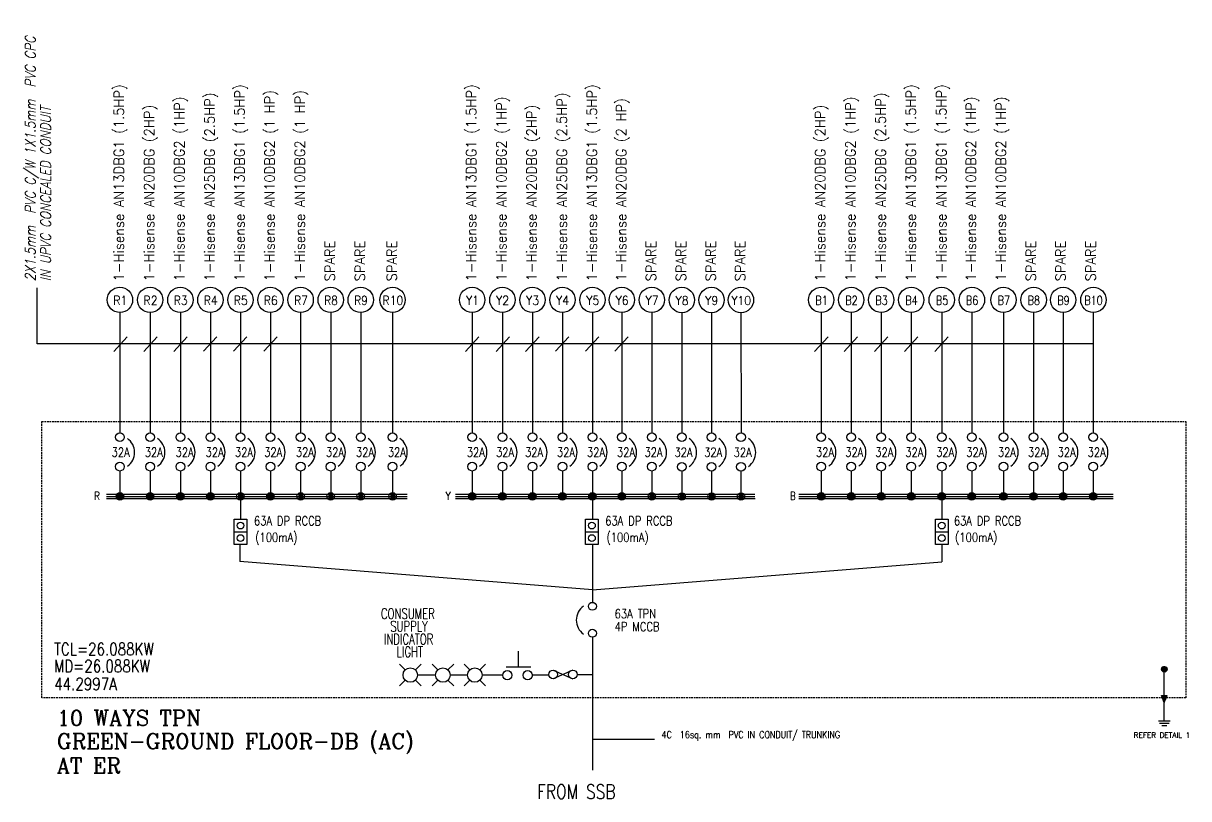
# Model space of a CAD drawing. Header units: inches. Extents: x 17074 to 430035, y 21644 to 175348.
# Drawn here: x 34765 to 86374, y 110377 to 144716 of the extents above; entities that cross this region are included whole.
import ezdxf
from ezdxf.enums import TextEntityAlignment as Align

# ---------------------------------------------------------------- set-up
doc = ezdxf.new("R2010")
doc.units = ezdxf.units.IN
doc.header["$MEASUREMENT"] = 0
doc.linetypes.add('HIDDEN', pattern=[0.375, 0.25, -0.125])
for name, color, linetype in [('$_KOD', 7, 'Continuous'), ('BANGUNAN', 4, 'Continuous'), ('LAMPU', 7, 'Continuous'), ('LYT', 7, 'Continuous')]:
    doc.layers.add(name, color=color, linetype=linetype)
doc.styles.add('ITALICC', font='ITALICC.SHX', dxfattribs={"width": 0.7})
doc.styles.add('ROMANC', font='ROMANC', dxfattribs={"width": 0.8, "height": 250})
doc.styles.add('ROMAND', font='ROMAND', dxfattribs={"width": 0.75, "height": 600})
doc.styles.add('ROMANS', font='romans.shx', dxfattribs={"width": 0.5, "height": 400})

msp = doc.modelspace()

# ---------------------------------------------------------------- linework, layer by layer
at = {"layer": '$_KOD', "color": 3, "linetype": 'Continuous'}
for p, q in [((35372, 130514, 0), (35372, 133004, 0)), ((39360, 130828, 0), (38767, 130186, 0)), ((40695, 130828, 0), (40101, 130186, 0)), ((42029, 130828, 0), (41436, 130186, 0)), ((43338, 130837, 0), (42745, 130195, 0)), ((44667, 130836, 0), (44074, 130194, 0)), ((46006, 130837, 0), (45413, 130195, 0)), ((54934, 130828, 0), (54341, 130186, 0)), ((56293, 130828, 0), (55700, 130186, 0)), ((57603, 130828, 0), (57010, 130186, 0)), ((58927, 130833, 0), (58334, 130191, 0)), ((60256, 130833, 0), (59663, 130191, 0)), ((61557, 130832, 0), (60964, 130190, 0)), ((70402, 130828, 0), (69809, 130186, 0)), ((71712, 130828, 0), (71119, 130186, 0)), ((73047, 130828, 0), (72453, 130186, 0)), ((74376, 130829, 0), (73782, 130187, 0)), ((75724, 130829, 0), (75131, 130187, 0)), ((82144, 130514, 0), (35372, 130514, 0))]:
    msp.add_line(p, q, dxfattribs=at)
at = {"color": 0}
for p, q in [((38928, 123883, 0), (38928, 123647, 0)), ((38962, 123908, 0), (38962, 123621, 0)), ((38995, 123923, 0), (38995, 123607, 0)), ((39029, 123930, 0), (39029, 123600, 0)), ((39062, 123929, 0), (39062, 123600, 0)), ((39096, 123922, 0), (39096, 123607, 0)), ((39129, 123907, 0), (39129, 123623, 0)), ((39163, 123881, 0), (39163, 123649, 0)), ((40267, 123883, 0), (40267, 123647, 0)), ((40300, 123908, 0), (40300, 123621, 0)), ((40334, 123923, 0), (40334, 123607, 0)), ((40367, 123930, 0), (40367, 123600, 0)), ((40401, 123929, 0), (40401, 123600, 0)), ((40434, 123922, 0), (40434, 123607, 0)), ((40468, 123907, 0), (40468, 123623, 0)), ((40501, 123881, 0), (40501, 123649, 0)), ((41605, 123883, 0), (41605, 123647, 0)), ((41639, 123908, 0), (41639, 123621, 0)), ((41672, 123923, 0), (41672, 123607, 0)), ((41706, 123930, 0), (41706, 123600, 0)), ((41740, 123929, 0), (41740, 123600, 0)), ((41773, 123922, 0), (41773, 123607, 0)), ((41807, 123907, 0), (41807, 123623, 0)), ((41840, 123881, 0), (41840, 123649, 0)), ((42935, 123883, 0), (42935, 123647, 0)), ((42968, 123908, 0), (42968, 123621, 0)), ((43002, 123923, 0), (43002, 123607, 0)), ((43035, 123930, 0), (43035, 123600, 0)), ((43069, 123929, 0), (43069, 123600, 0)), ((43102, 123922, 0), (43102, 123607, 0)), ((43136, 123907, 0), (43136, 123623, 0)), ((43169, 123881, 0), (43169, 123649, 0)), ((44297, 123908, 0), (44297, 123621, 0)), ((44331, 123923, 0), (44331, 123607, 0)), ((44364, 123930, 0), (44364, 123600, 0)), ((44398, 123929, 0), (44398, 123600, 0)), ((44431, 123922, 0), (44431, 123607, 0)), ((44465, 123907, 0), (44465, 123623, 0)), ((45593, 123883, 0), (45593, 123647, 0)), ((45626, 123908, 0), (45626, 123621, 0)), ((45660, 123923, 0), (45660, 123607, 0)), ((45693, 123930, 0), (45693, 123600, 0)), ((45727, 123929, 0), (45727, 123600, 0)), ((45761, 123922, 0), (45761, 123607, 0)), ((45794, 123907, 0), (45794, 123623, 0)), ((45828, 123881, 0), (45828, 123649, 0)), ((46965, 123908, 0), (46965, 123621, 0)), ((46999, 123923, 0), (46999, 123607, 0)), ((47032, 123930, 0), (47032, 123600, 0)), ((47066, 123929, 0), (47066, 123600, 0)), ((47099, 123922, 0), (47099, 123607, 0)), ((47133, 123907, 0), (47133, 123623, 0)), ((48294, 123908, 0), (48294, 123621, 0)), ((48328, 123923, 0), (48328, 123607, 0)), ((48361, 123930, 0), (48361, 123600, 0)), ((48395, 123929, 0), (48395, 123600, 0)), ((48428, 123922, 0), (48428, 123607, 0)), ((48462, 123907, 0), (48462, 123623, 0)), ((49625, 123908, 0), (49625, 123621, 0)), ((49659, 123923, 0), (49659, 123607, 0)), ((49692, 123930, 0), (49692, 123600, 0)), ((49726, 123929, 0), (49726, 123600, 0)), ((49759, 123922, 0), (49759, 123607, 0)), ((49793, 123907, 0), (49793, 123623, 0)), ((51035, 123908, 0), (51035, 123621, 0)), ((51069, 123923, 0), (51069, 123607, 0)), ((51102, 123930, 0), (51102, 123600, 0)), ((51136, 123929, 0), (51136, 123600, 0)), ((51169, 123922, 0), (51169, 123607, 0)), ((51203, 123907, 0), (51203, 123623, 0)), ((54527, 123883, 0), (54527, 123647, 0)), ((54560, 123908, 0), (54560, 123621, 0)), ((54594, 123923, 0), (54594, 123607, 0)), ((54627, 123930, 0), (54627, 123600, 0)), ((54661, 123929, 0), (54661, 123600, 0)), ((54694, 123922, 0), (54694, 123607, 0)), ((54728, 123907, 0), (54728, 123623, 0)), ((54761, 123881, 0), (54761, 123649, 0)), ((55865, 123883, 0), (55865, 123647, 0)), ((55899, 123908, 0), (55899, 123621, 0)), ((55932, 123923, 0), (55932, 123607, 0)), ((55966, 123930, 0), (55966, 123600, 0)), ((55999, 123929, 0), (55999, 123600, 0)), ((56033, 123922, 0), (56033, 123607, 0)), ((56067, 123907, 0), (56067, 123623, 0)), ((56100, 123881, 0), (56100, 123649, 0)), ((57195, 123883, 0), (57195, 123647, 0)), ((57228, 123908, 0), (57228, 123621, 0)), ((57262, 123923, 0), (57262, 123607, 0)), ((57295, 123930, 0), (57295, 123600, 0)), ((57329, 123929, 0), (57329, 123600, 0)), ((57362, 123922, 0), (57362, 123607, 0)), ((57396, 123907, 0), (57396, 123623, 0)), ((57427, 123876, 0), (57427, 123644, 0)), ((58561, 123883, 0), (58561, 123647, 0)), ((58591, 123923, 0), (58591, 123607, 0)), ((58595, 123908, 0), (58595, 123621, 0)), ((58624, 123930, 0), (58624, 123600, 0)), ((58658, 123929, 0), (58658, 123600, 0)), ((58691, 123922, 0), (58691, 123607, 0)), ((58725, 123907, 0), (58725, 123623, 0)), ((58758, 123881, 0), (58758, 123649, 0)), ((59853, 123883, 0), (59853, 123647, 0)), ((59853, 123883, 0), (59853, 123647, 0)), ((59886, 123908, 0), (59886, 123621, 0)), ((59886, 123908, 0), (59886, 123621, 0)), ((59920, 123923, 0), (59920, 123607, 0)), ((59920, 123923, 0), (59920, 123607, 0)), ((59953, 123930, 0), (59953, 123600, 0)), ((59953, 123930, 0), (59953, 123600, 0)), ((59987, 123929, 0), (59987, 123600, 0)), ((59987, 123929, 0), (59987, 123600, 0)), ((60020, 123922, 0), (60020, 123607, 0)), ((60020, 123922, 0), (60020, 123607, 0)), ((60054, 123907, 0), (60054, 123623, 0)), ((60054, 123907, 0), (60054, 123623, 0)), ((60087, 123881, 0), (60087, 123649, 0)), ((60087, 123881, 0), (60087, 123649, 0)), ((61153, 123883, 0), (61153, 123647, 0)), ((61187, 123908, 0), (61187, 123621, 0)), ((61220, 123923, 0), (61220, 123607, 0)), ((61254, 123930, 0), (61254, 123600, 0)), ((61287, 123929, 0), (61287, 123600, 0)), ((61321, 123922, 0), (61321, 123607, 0)), ((61354, 123907, 0), (61354, 123623, 0)), ((61388, 123881, 0), (61388, 123649, 0)), ((62516, 123908, 0), (62516, 123621, 0)), ((62549, 123923, 0), (62549, 123607, 0)), ((62583, 123930, 0), (62583, 123600, 0)), ((62617, 123929, 0), (62617, 123600, 0)), ((62650, 123922, 0), (62650, 123607, 0)), ((62684, 123907, 0), (62684, 123623, 0)), ((63845, 123904, 0), (63845, 123617, 0)), ((63879, 123918, 0), (63879, 123602, 0)), ((63912, 123925, 0), (63912, 123595, 0)), ((63946, 123925, 0), (63946, 123596, 0)), ((63979, 123918, 0), (63979, 123603, 0)), ((64013, 123902, 0), (64013, 123618, 0)), ((65160, 123904, 0), (65160, 123617, 0)), ((65194, 123918, 0), (65194, 123602, 0)), ((65227, 123925, 0), (65227, 123595, 0)), ((65261, 123925, 0), (65261, 123596, 0)), ((65294, 123918, 0), (65294, 123603, 0)), ((65328, 123902, 0), (65328, 123618, 0)), ((66466, 123904, 0), (66466, 123617, 0)), ((66499, 123918, 0), (66499, 123602, 0)), ((66533, 123925, 0), (66533, 123595, 0)), ((66566, 123925, 0), (66566, 123596, 0)), ((66600, 123918, 0), (66600, 123603, 0)), ((66633, 123902, 0), (66633, 123618, 0)), ((69985, 123883, 0), (69985, 123647, 0)), ((70018, 123908, 0), (70018, 123621, 0)), ((70052, 123923, 0), (70052, 123607, 0)), ((70085, 123930, 0), (70085, 123600, 0)), ((70119, 123929, 0), (70119, 123600, 0)), ((70152, 123922, 0), (70152, 123607, 0)), ((70186, 123907, 0), (70186, 123623, 0)), ((70219, 123881, 0), (70219, 123649, 0)), ((71314, 123883, 0), (71314, 123647, 0)), ((71347, 123908, 0), (71347, 123621, 0)), ((71381, 123923, 0), (71381, 123607, 0)), ((71414, 123930, 0), (71414, 123600, 0)), ((71448, 123929, 0), (71448, 123600, 0)), ((71481, 123922, 0), (71481, 123607, 0)), ((71515, 123907, 0), (71515, 123623, 0)), ((71548, 123881, 0), (71548, 123649, 0)), ((72643, 123883, 0), (72643, 123647, 0)), ((72676, 123908, 0), (72676, 123621, 0)), ((72710, 123923, 0), (72710, 123607, 0)), ((72743, 123930, 0), (72743, 123600, 0)), ((72777, 123929, 0), (72777, 123600, 0)), ((72811, 123922, 0), (72811, 123607, 0)), ((72844, 123907, 0), (72844, 123623, 0)), ((72878, 123881, 0), (72878, 123649, 0)), ((73972, 123883, 0), (73972, 123647, 0)), ((74006, 123908, 0), (74006, 123621, 0)), ((74039, 123923, 0), (74039, 123607, 0)), ((74073, 123930, 0), (74073, 123600, 0)), ((74106, 123929, 0), (74106, 123600, 0)), ((74140, 123922, 0), (74140, 123607, 0)), ((74173, 123907, 0), (74173, 123623, 0)), ((74207, 123881, 0), (74207, 123649, 0)), ((75320, 123883, 0), (75320, 123647, 0)), ((75322, 123883, 0), (75322, 123647, 0)), ((75354, 123908, 0), (75354, 123621, 0)), ((75355, 123908, 0), (75355, 123621, 0)), ((75387, 123923, 0), (75387, 123607, 0)), ((75389, 123923, 0), (75389, 123607, 0)), ((75421, 123930, 0), (75421, 123600, 0)), ((75422, 123930, 0), (75422, 123600, 0)), ((75454, 123929, 0), (75454, 123600, 0)), ((75456, 123929, 0), (75456, 123600, 0)), ((75488, 123922, 0), (75488, 123607, 0)), ((75489, 123922, 0), (75489, 123607, 0)), ((75521, 123907, 0), (75521, 123623, 0)), ((75523, 123907, 0), (75523, 123623, 0)), ((75555, 123881, 0), (75555, 123649, 0)), ((75556, 123881, 0), (75556, 123649, 0)), ((76649, 123883, 0), (76649, 123647, 0)), ((76683, 123908, 0), (76683, 123621, 0)), ((76717, 123923, 0), (76717, 123607, 0)), ((76750, 123930, 0), (76750, 123600, 0)), ((76784, 123929, 0), (76784, 123600, 0)), ((76817, 123922, 0), (76817, 123607, 0)), ((76851, 123907, 0), (76851, 123623, 0)), ((76884, 123881, 0), (76884, 123649, 0)), ((78054, 123883, 0), (78054, 123647, 0)), ((78088, 123908, 0), (78088, 123621, 0)), ((78121, 123923, 0), (78121, 123607, 0)), ((78155, 123930, 0), (78155, 123600, 0)), ((78188, 123929, 0), (78188, 123600, 0)), ((78222, 123922, 0), (78222, 123607, 0)), ((78255, 123907, 0), (78255, 123623, 0)), ((78289, 123881, 0), (78289, 123649, 0)), ((79383, 123883, 0), (79383, 123647, 0)), ((79417, 123908, 0), (79417, 123621, 0)), ((79451, 123923, 0), (79451, 123607, 0)), ((79484, 123930, 0), (79484, 123600, 0)), ((79518, 123929, 0), (79518, 123600, 0)), ((79551, 123922, 0), (79551, 123607, 0)), ((79585, 123907, 0), (79585, 123623, 0)), ((79618, 123881, 0), (79618, 123649, 0)), ((80699, 123883, 0), (80699, 123647, 0)), ((80733, 123908, 0), (80733, 123621, 0)), ((80766, 123923, 0), (80766, 123607, 0)), ((80800, 123930, 0), (80800, 123600, 0)), ((80833, 123929, 0), (80833, 123600, 0)), ((80867, 123922, 0), (80867, 123607, 0)), ((80900, 123907, 0), (80900, 123623, 0)), ((80934, 123881, 0), (80934, 123649, 0)), ((82028, 123883, 0), (82028, 123647, 0)), ((82062, 123908, 0), (82062, 123621, 0)), ((82095, 123923, 0), (82095, 123607, 0)), ((82129, 123930, 0), (82129, 123600, 0)), ((82162, 123929, 0), (82162, 123600, 0)), ((82196, 123922, 0), (82196, 123607, 0)), ((82229, 123907, 0), (82229, 123623, 0)), ((82263, 123881, 0), (82263, 123649, 0)), ((38894, 123835, 0), (38894, 123694, 0)), ((39196, 123831, 0), (39196, 123699, 0)), ((40233, 123835, 0), (40233, 123694, 0)), ((40535, 123831, 0), (40535, 123699, 0)), ((41572, 123835, 0), (41572, 123694, 0)), ((41874, 123831, 0), (41874, 123699, 0)), ((42901, 123835, 0), (42901, 123694, 0)), ((43203, 123831, 0), (43203, 123699, 0)), ((45559, 123835, 0), (45559, 123694, 0)), ((45861, 123831, 0), (45861, 123699, 0)), ((54493, 123835, 0), (54493, 123694, 0)), ((54795, 123831, 0), (54795, 123699, 0)), ((55832, 123835, 0), (55832, 123694, 0)), ((56134, 123831, 0), (56134, 123699, 0)), ((57161, 123835, 0), (57161, 123694, 0)), ((57460, 123826, 0), (57460, 123694, 0)), ((58528, 123835, 0), (58528, 123694, 0)), ((58792, 123831, 0), (58792, 123699, 0)), ((59819, 123835, 0), (59819, 123694, 0)), ((59819, 123835, 0), (59819, 123694, 0)), ((60121, 123831, 0), (60121, 123699, 0)), ((60121, 123831, 0), (60121, 123699, 0)), ((61120, 123835, 0), (61120, 123694, 0)), ((61421, 123831, 0), (61421, 123699, 0)), ((69951, 123835, 0), (69951, 123694, 0)), ((70253, 123831, 0), (70253, 123699, 0)), ((71280, 123835, 0), (71280, 123694, 0)), ((71582, 123831, 0), (71582, 123699, 0)), ((72609, 123835, 0), (72609, 123694, 0)), ((72911, 123831, 0), (72911, 123699, 0)), ((73939, 123835, 0), (73939, 123694, 0)), ((74240, 123831, 0), (74240, 123699, 0)), ((75287, 123835, 0), (75287, 123694, 0)), ((75288, 123835, 0), (75288, 123694, 0)), ((75589, 123831, 0), (75589, 123699, 0)), ((75590, 123831, 0), (75590, 123699, 0)), ((76616, 123835, 0), (76616, 123694, 0)), ((76918, 123831, 0), (76918, 123699, 0))]:
    msp.add_line(p, q, dxfattribs=at)
at = {"linetype": 'Continuous'}
for p, q in [((56696, 116189, 0), (56696, 116913, 0)), ((57240, 116199, 0), (56149, 116199, 0)), ((58041, 115852, 0), (57286, 115852, 0))]:
    msp.add_line(p, q, dxfattribs=at)
for p, q in [((51426, 116331, 0), (51677, 116079, 0)), ((52382, 116331, 0), (52131, 116079, 0)), ((52867, 116331, 0), (53119, 116079, 0)), ((53824, 116331, 0), (53572, 116079, 0)), ((54282, 116331, 0), (54534, 116079, 0)), ((55239, 116331, 0), (54987, 116079, 0)), ((51677, 115626, 0), (51426, 115375, 0)), ((52131, 115626, 0), (52382, 115375, 0)), ((53025, 115853, 0), (52225, 115853, 0)), ((53119, 115626, 0), (52867, 115375, 0)), ((53572, 115626, 0), (53824, 115375, 0)), ((54440, 115853, 0), (53666, 115853, 0)), ((54534, 115626, 0), (54282, 115375, 0)), ((54987, 115626, 0), (55239, 115375, 0)), ((55999, 115853, 0), (55081, 115853, 0)), ((59102, 116075, 0), (58232, 115689, 0)), ((58232, 116075, 0), (59102, 115689, 0)), ((59274, 115882, 0), (59969, 115882, 0))]:
    msp.add_line(p, q)
for centre, major_axis, start_param, end_param in [((51904, 115853, 0), (-321, 0), 3.142456, 9.425641), ((53346, 115853, 0), (-321, 0), 3.142456, 9.425641), ((54760, 115853, 0), (-321, 0), 3.142257450994299, 9.425442758173885), ((56203, 115844, 0), (204, 0), -0.000944, 6.282241), ((57104, 115844, 0), (204, 0), -0.000944, 6.282241), ((58232, 115882, 0), (193, 0), -0.001295, 6.28189), ((59102, 115882, 0), (193, 0), -0.002365596403363535, 6.280819710776223)]:
    msp.add_ellipse(centre, major_axis=major_axis, ratio=1, start_param=start_param, end_param=end_param)
at = {"layer": 'BANGUNAN', "color": 255, "linetype": 'Continuous'}
for p, q in [((39044, 131906, 0), (39044, 126582, 0)), ((40383, 131906, 0), (40383, 126582, 0)), ((41721, 131906, 0), (41721, 126582, 0)), ((43051, 131906, 0), (43051, 126582, 0)), ((44380, 131906, 0), (44380, 126582, 0)), ((45709, 131906, 0), (45709, 126582, 0)), ((47048, 131906, 0), (47048, 126582, 0)), ((48377, 131906, 0), (48377, 126582, 0)), ((49708, 131906, 0), (49708, 126582, 0)), ((51118, 131906, 0), (51118, 126582, 0)), ((54643, 131906, 0), (54643, 126582, 0)), ((55981, 131906, 0), (55981, 126582, 0)), ((57311, 131906, 0), (57311, 126582, 0)), ((58640, 131906, 0), (58640, 126582, 0)), ((59969, 131906, 0), (59969, 126582, 0)), ((61269, 131906, 0), (61269, 126582, 0)), ((62598, 131906, 0), (62600, 126582, 0)), ((63928, 131901, 0), (63930, 126577, 0)), ((65243, 131901, 0), (65245, 126577, 0)), ((66548, 131901, 0), (66550, 126577, 0)), ((70101, 131906, 0), (70101, 126582, 0)), ((71430, 131906, 0), (71430, 126582, 0)), ((72759, 131906, 0), (72759, 126582, 0)), ((74088, 131906, 0), (74088, 126582, 0)), ((75436, 131906, 0), (75436, 126582, 0)), ((76766, 131906, 0), (76766, 126582, 0)), ((78170, 131906, 0), (78170, 126582, 0)), ((79499, 131906, 0), (79499, 126582, 0)), ((80815, 131906, 0), (80815, 126582, 0)), ((82144, 131906, 0), (82144, 126582, 0)), ((39044, 124888, 0), (39044, 123765, 0)), ((40383, 124888, 0), (40383, 123765, 0)), ((41722, 124888, 0), (41722, 123765, 0)), ((43051, 124888, 0), (43051, 123765, 0)), ((44380, 124888, 0), (44380, 123765, 0)), ((45709, 124888, 0), (45709, 123765, 0)), ((47048, 124888, 0), (47048, 123765, 0)), ((48377, 124888, 0), (48377, 123765, 0)), ((49708, 124888, 0), (49708, 123765, 0)), ((51118, 124888, 0), (51118, 123765, 0)), ((54643, 124888, 0), (54643, 123765, 0)), ((55982, 124888, 0), (55982, 123765, 0)), ((57311, 124888, 0), (57311, 123765, 0)), ((58640, 124888, 0), (58640, 123765, 0)), ((59969, 124888, 0), (59969, 123765, 0)), ((61270, 124888, 0), (61270, 123765, 0)), ((62599, 124888, 0), (62599, 123765, 0)), ((63928, 124884, 0), (63928, 123760, 0)), ((65243, 124884, 0), (65243, 123760, 0)), ((66548, 124884, 0), (66548, 123760, 0)), ((70101, 124888, 0), (70101, 123765, 0)), ((71430, 124888, 0), (71430, 123765, 0)), ((72759, 124888, 0), (72759, 123765, 0)), ((74088, 124888, 0), (74088, 123765, 0)), ((75437, 124888, 0), (75437, 123765, 0)), ((76766, 124888, 0), (76766, 123765, 0)), ((78171, 124888, 0), (78171, 123765, 0)), ((79500, 124888, 0), (79500, 123765, 0)), ((80815, 124888, 0), (80815, 123765, 0)), ((82145, 124888, 0), (82145, 123765, 0)), ((38447, 123859, 0), (51762, 123859, 0)), ((38447, 123765, 0), (51762, 123765, 0)), ((38447, 123671, 0), (51762, 123671, 0)), ((53911, 123859, 0), (67160, 123859, 0)), ((53911, 123765, 0), (67166, 123765, 0)), ((53911, 123671, 0), (67173, 123671, 0)), ((69115, 123859, 0), (83028, 123859, 0)), ((69115, 123765, 0), (83028, 123765, 0)), ((69115, 123671, 0), (83028, 123671, 0)), ((85294, 114640, 0), (85170, 114945, 0)), ((85294, 114640, 0), (85418, 114945, 0))]:
    msp.add_line(p, q, dxfattribs=at)
at = {"layer": 'BANGUNAN', "color": 255}
for p, q in [((44379, 123765, 0), (44379, 122757, 0)), ((59969, 123765, 0), (59969, 122757, 0)), ((75438, 123765, 0), (75438, 122757, 0)), ((44100, 121631, 0), (44100, 122757, 0)), ((44100, 122757, 0), (44662, 122757, 0)), ((44662, 122757, 0), (44662, 121631, 0)), ((59663, 122757, 0), (60226, 122757, 0)), ((59663, 121631, 0), (59663, 122757, 0)), ((60226, 122757, 0), (60226, 121631, 0)), ((75155, 122757, 0), (75718, 122757, 0)), ((75155, 121631, 0), (75155, 122757, 0)), ((75718, 122757, 0), (75718, 121631, 0)), ((44100, 122194, 0), (44662, 122194, 0)), ((59663, 122194, 0), (60226, 122194, 0)), ((75155, 122194, 0), (75718, 122194, 0)), ((44662, 121631, 0), (44100, 121631, 0)), ((44350, 121631, 0), (44350, 120887, 0)), ((60226, 121631, 0), (59663, 121631, 0)), ((59969, 121631, 0), (59969, 119072, 0)), ((75718, 121631, 0), (75155, 121631, 0)), ((75444, 121622, 0), (75444, 120871, 0)), ((59969, 119625, 0), (44350, 120887, 0)), ((59969, 119625, 0), (75444, 120871, 0)), ((59969, 117526, 0), (59969, 111633, 0)), ((85171, 116104, 0), (85298, 116231, 0)), ((85172, 116124, 0), (85278, 116230, 0)), ((85173, 116087, 0), (85315, 116229, 0)), ((85177, 116072, 0), (85330, 116225, 0)), ((85178, 116148, 0), (85254, 116224, 0)), ((85182, 116059, 0), (85343, 116220, 0)), ((85188, 116046, 0), (85356, 116214, 0)), ((85195, 116035, 0), (85367, 116207, 0)), ((85204, 116025, 0), (85377, 116198, 0)), ((85213, 116016, 0), (85386, 116189, 0)), ((85223, 116007, 0), (85395, 116179, 0)), ((85235, 116000, 0), (85402, 116167, 0)), ((85247, 115994, 0), (85408, 116155, 0)), ((85261, 115989, 0), (85413, 116141, 0)), ((85277, 115986, 0), (85416, 116125, 0)), ((85294, 113827, 0), (85294, 116108, 0)), ((85294, 115985, 0), (85417, 116108, 0)), ((85314, 115986, 0), (85416, 116088, 0)), ((85340, 115994, 0), (85408, 116062, 0)), ((85170, 114945, 0), (85418, 114945, 0)), ((85174, 114935, 0), (85184, 114945, 0)), ((85180, 114922, 0), (85203, 114945, 0)), ((85185, 114908, 0), (85221, 114945, 0)), ((85191, 114895, 0), (85240, 114945, 0)), ((85196, 114882, 0), (85258, 114945, 0)), ((85201, 114869, 0), (85277, 114945, 0)), ((85207, 114856, 0), (85296, 114945, 0)), ((85212, 114842, 0), (85314, 114945, 0)), ((85217, 114829, 0), (85333, 114945, 0)), ((85223, 114816, 0), (85352, 114945, 0)), ((85228, 114803, 0), (85370, 114945, 0)), ((85234, 114789, 0), (85389, 114945, 0)), ((85239, 114776, 0), (85407, 114945, 0)), ((85244, 114763, 0), (85412, 114931, 0)), ((85250, 114750, 0), (85400, 114900, 0)), ((85255, 114736, 0), (85387, 114868, 0)), ((85260, 114723, 0), (85374, 114837, 0)), ((85266, 114710, 0), (85361, 114806, 0)), ((85271, 114697, 0), (85349, 114774, 0)), ((85277, 114684, 0), (85336, 114743, 0)), ((85282, 114670, 0), (85323, 114712, 0)), ((85287, 114657, 0), (85310, 114680, 0)), ((85293, 114644, 0), (85298, 114649, 0)), ((85031, 113827, 0), (85557, 113827, 0)), ((85084, 113722, 0), (85505, 113722, 0)), ((85189, 113617, 0), (85399, 113617, 0))]:
    msp.add_line(p, q, dxfattribs=at)
at = {"layer": 'BANGUNAN', "color": 4, "linetype": 'HIDDEN', "ltscale": 300, "elevation": 0}
msp.add_lwpolyline([(35591, 127074), (86245, 127074), (86245, 114850), (35591, 114850)], close=True, dxfattribs=at)
at = {"layer": 'BANGUNAN', "color": 255, "linetype": 'Continuous'}
for centre, radius in [((39044, 132466, 0), 561), ((40383, 132466, 0), 561), ((41721, 132466, 0), 561), ((43051, 132466, 0), 561), ((44380, 132466, 0), 561), ((45709, 132466, 0), 561), ((47048, 132466, 0), 561), ((48377, 132466, 0), 561), ((49708, 132466, 0), 561), ((51118, 132466, 0), 561), ((54643, 132466, 0), 561), ((55981, 132466, 0), 561), ((57311, 132466, 0), 561), ((58640, 132466, 0), 561), ((59969, 132466, 0), 561), ((61269, 132466, 0), 561), ((62598, 132466, 0), 561), ((63928, 132462, 0), 561), ((65243, 132462, 0), 561), ((66548, 132462, 0), 561), ((70101, 132466, 0), 561), ((71430, 132466, 0), 561), ((72759, 132466, 0), 561), ((74088, 132466, 0), 561), ((75436, 132466, 0), 561), ((76775, 132466, 0), 561), ((78170, 132466, 0), 561), ((79509, 132466, 0), 561), ((80815, 132466, 0), 561), ((82154, 132466, 0), 561), ((39044, 126388, 0), 193), ((40383, 126388, 0), 193), ((41721, 126388, 0), 193), ((43051, 126388, 0), 193), ((44380, 126388, 0), 193), ((45709, 126388, 0), 193), ((47048, 126388, 0), 193), ((48377, 126388, 0), 193), ((49708, 126388, 0), 193), ((51118, 126388, 0), 193), ((54643, 126388, 0), 193), ((55981, 126388, 0), 193), ((57311, 126388, 0), 193), ((58640, 126388, 0), 193), ((59969, 126388, 0), 193), ((61269, 126388, 0), 193), ((62598, 126388, 0), 193), ((63928, 126384, 0), 193), ((65243, 126384, 0), 193), ((66548, 126384, 0), 193), ((70101, 126388, 0), 193), ((71430, 126388, 0), 193), ((72759, 126388, 0), 193), ((74088, 126388, 0), 193), ((75436, 126388, 0), 193), ((76766, 126388, 0), 193), ((78170, 126388, 0), 193), ((79499, 126388, 0), 193), ((80815, 126388, 0), 193), ((82144, 126388, 0), 193), ((39044, 125082, 0), 193), ((40383, 125082, 0), 193), ((41722, 125082, 0), 193), ((43051, 125082, 0), 193), ((44380, 125082, 0), 193), ((45709, 125082, 0), 193), ((47048, 125082, 0), 193), ((48377, 125082, 0), 193), ((49708, 125082, 0), 193), ((51118, 125082, 0), 193), ((54643, 125082, 0), 193), ((55982, 125082, 0), 193), ((57311, 125082, 0), 193), ((58640, 125082, 0), 193), ((59969, 125082, 0), 193), ((61270, 125082, 0), 193), ((62599, 125082, 0), 193), ((63928, 125077, 0), 193), ((65243, 125077, 0), 193), ((66548, 125077, 0), 193), ((70101, 125082, 0), 193), ((71430, 125082, 0), 193), ((72759, 125082, 0), 193), ((74088, 125082, 0), 193), ((75437, 125082, 0), 193), ((76766, 125082, 0), 193), ((78171, 125082, 0), 193), ((79500, 125082, 0), 193), ((80815, 125082, 0), 193), ((82145, 125082, 0), 193), ((39044, 123765, 0), 166), ((40383, 123765, 0), 166), ((41722, 123765, 0), 166), ((43051, 123765, 0), 166), ((44380, 123765, 0), 166), ((45709, 123765, 0), 166), ((47048, 123765, 0), 166), ((48377, 123765, 0), 166), ((49708, 123765, 0), 166), ((51118, 123765, 0), 166), ((54643, 123765, 0), 166), ((55982, 123765, 0), 166), ((57311, 123765, 0), 166), ((58640, 123765, 0), 166), ((59969, 123765, 0), 166), ((59969, 123765, 0), 166), ((61270, 123765, 0), 166), ((62599, 123765, 0), 166), ((63928, 123760, 0), 166), ((65243, 123760, 0), 166), ((66548, 123760, 0), 166), ((70101, 123765, 0), 166), ((71430, 123765, 0), 166), ((72759, 123765, 0), 166), ((74088, 123765, 0), 166), ((75437, 123765, 0), 166), ((75438, 123765, 0), 166), ((76766, 123765, 0), 166), ((78171, 123765, 0), 166), ((79500, 123765, 0), 166), ((80815, 123765, 0), 166), ((82145, 123765, 0), 166), ((44383, 122472, 0), 150), ((59947, 122472, 0), 150), ((75438, 122472, 0), 150), ((44383, 121919, 0), 150), ((59947, 121919, 0), 150), ((75438, 121919, 0), 150), ((59969, 118896, 0), 176), ((59969, 117702, 0), 176), ((85294, 116108, 0), 123)]:
    msp.add_circle(centre, radius, dxfattribs=at)
for centre, start, end in [((38942, 125713, 0), 305.154, 55.051), ((40281, 125713, 0), 305.154, 55.051), ((41620, 125713, 0), 305.154, 55.051), ((42949, 125713, 0), 305.154, 55.051), ((44278, 125713, 0), 305.154, 55.051), ((45607, 125713, 0), 305.154, 55.051), ((46946, 125713, 0), 305.154, 55.051), ((48275, 125713, 0), 305.154, 55.051), ((49606, 125713, 0), 305.154, 55.051), ((51016, 125713, 0), 305.154, 55.051), ((54541, 125713, 0), 305.154, 55.051), ((55880, 125713, 0), 305.154, 55.051), ((57209, 125713, 0), 305.154, 55.051), ((58538, 125713, 0), 305.154, 55.051), ((59867, 125713, 0), 305.154, 55.051), ((61168, 125713, 0), 305.154, 55.051), ((62497, 125713, 0), 305.154, 55.051), ((63826, 125708, 0), 305.154, 55.051), ((65141, 125708, 0), 305.154, 55.051), ((66446, 125708, 0), 305.154, 55.051), ((69999, 125713, 0), 305.154, 55.051), ((71328, 125713, 0), 305.154, 55.051), ((72657, 125713, 0), 305.154, 55.051), ((73986, 125713, 0), 305.154, 55.051), ((75335, 125713, 0), 305.154, 55.051), ((76664, 125713, 0), 305.154, 55.051), ((78069, 125713, 0), 305.154, 55.051), ((79398, 125713, 0), 305.154, 55.051), ((80713, 125713, 0), 305.154, 55.051), ((82043, 125713, 0), 305.154, 55.051), ((60008, 118284, 0), 124.949, 234.846)]:
    msp.add_arc(centre, 752, start, end, dxfattribs=at)
at = {"layer": 'LAMPU', "linetype": 'Continuous'}
msp.add_line((59969, 113011, 0), (62717, 113011, 0), dxfattribs=at)

# ---------------------------------------------------------------- texts
at = {"style": 'ROMANS', "width": 0.7}
for s, p in [('CONSUMER', (50607, 118340, 0)), ('SUPPLY', (51020, 117775, 0)), ('INDICATOR ', (50734, 117212, 0)), ('LIGHT', (51295, 116647, 0))]:
    msp.add_text(s, height=464.3, dxfattribs=at).set_placement(p)
at = {"color": 7, "style": 'ROMAND'}
msp.add_text('REFER DETAIL 1', height=234.74, dxfattribs=at).set_placement((83940, 113076, 0))
at = {"layer": 'BANGUNAN', "color": 255, "linetype": 'Continuous'}
for s, height, style, width, p in [('2X1.5mm  PVC C/W 1X1.5mm  PVC CPC', 450, 'ITALICC', 0.85, (35301, 133290, 0)), ('1-Hisense AN13DBG1 (1.5HP)', 445.5, 'ROMANC', 0.95, (39222, 133290, 0)), ('1-Hisense AN13DBG1 (1.5HP)', 445.5, 'ROMANC', 0.95, (44567, 133290, 0)), ('1-Hisense AN10DBG2 (1 HP)', 445.5, 'ROMANC', 0.95, (45896, 133290, 0)), ('1-Hisense AN10DBG2 (1 HP)', 445.5, 'ROMANC', 0.95, (47235, 133290, 0)), ('1-Hisense AN13DBG1 (1.5HP)', 445.5, 'ROMANC', 0.95, (54820, 133290, 0)), ('1-Hisense AN13DBG1 (1.5HP)', 445.5, 'ROMANC', 0.95, (60165, 133290, 0)), ('1-Hisense AN13DBG1 (1.5HP)', 445.5, 'ROMANC', 0.95, (74294, 133290, 0)), ('1-Hisense AN13DBG1 (1.5HP)', 445.5, 'ROMANC', 0.95, (75643, 133290, 0)), ('IN UPVC CONCEALED CONDUIT', 450, 'ITALICC', 0.85, (35983, 133290, 0)), ('1-Hisense AN10DBG2 (1HP)', 445.5, 'ROMANC', 0.95, (41899, 133290, 0)), ('1-Hisense AN25DBG (2.5HP)', 445.5, 'ROMANC', 0.95, (43238, 133290, 0)), ('1-Hisense AN10DBG2 (1HP)', 445.5, 'ROMANC', 0.95, (56159, 133290, 0)), ('1-Hisense AN25DBG (2.5HP)', 445.5, 'ROMANC', 0.95, (58836, 133290, 0)), ('1-Hisense AN20DBG (2 HP)', 445.5, 'ROMANC', 0.95, (61466, 133290, 0)), ('1-Hisense AN10DBG2 (1HP)', 445.5, 'ROMANC', 0.95, (71617, 133290, 0)), ('1-Hisense AN25DBG (2.5HP)', 445.5, 'ROMANC', 0.95, (72956, 133290, 0)), ('1-Hisense AN10DBG2 (1HP)', 445.5, 'ROMANC', 0.95, (76953, 133290, 0)), ('1-Hisense AN10DBG2 (1HP)', 445.5, 'ROMANC', 0.95, (78282, 133290, 0)), ('1-Hisense AN20DBG (2HP)', 445.5, 'ROMANC', 0.95, (40560, 133290, 0)), ('1-Hisense AN20DBG (2HP)', 445.5, 'ROMANC', 0.95, (57498, 133290, 0)), ('1-Hisense AN20DBG (2HP)', 445.5, 'ROMANC', 0.95, (70278, 133290, 0)), ('SPARE', 445.5, 'ROMANC', 0.95, (48564, 133290, 0)), ('SPARE', 445.5, 'ROMANC', 0.95, (49895, 133290, 0)), ('SPARE', 445.5, 'ROMANC', 0.95, (51305, 133290, 0)), ('SPARE', 445.5, 'ROMANC', 0.95, (62786, 133290, 0)), ('SPARE', 445.5, 'ROMANC', 0.95, (64115, 133290, 0)), ('SPARE', 445.5, 'ROMANC', 0.95, (65430, 133290, 0)), ('SPARE', 445.5, 'ROMANC', 0.95, (66735, 133290, 0)), ('SPARE', 445.5, 'ROMANC', 0.95, (79611, 133290, 0)), ('SPARE', 445.5, 'ROMANC', 0.95, (80926, 133290, 0)), ('SPARE', 445.5, 'ROMANC', 0.95, (82256, 133290, 0))]:
    msp.add_text(s, height=height, rotation=90, dxfattribs=dict(at, style=style, width=width)).set_placement(p)
at = {"layer": 'BANGUNAN', "color": 255, "linetype": 'Continuous', "style": 'ROMANS'}
for s, width, p in [('R1', 0.9, (39058, 132249, 0)), ('R2', 0.9, (40397, 132249, 0)), ('R3', 0.9, (41736, 132249, 0)), ('R4', 0.9, (43065, 132249, 0)), ('R5', 0.9, (44394, 132249, 0)), ('R6', 0.9, (45723, 132249, 0)), ('R7', 0.9, (47062, 132249, 0)), ('R8', 0.9, (48391, 132249, 0)), ('R9', 0.9, (49722, 132249, 0)), ('R10', 0.9, (51132, 132249, 0)), ('Y1', 0.9, (54657, 132249, 0)), ('Y2', 0.9, (55991, 132249, 0)), ('Y3', 0.9, (57320, 132249, 0)), ('Y4', 0.9, (58649, 132249, 0)), ('Y5', 0.9, (59983, 132249, 0)), ('Y6', 0.9, (61284, 132249, 0)), ('Y7', 0.9, (62608, 132249, 0)), ('Y8', 0.9, (63937, 132245, 0)), ('Y9', 0.9, (65252, 132245, 0)), ('Y10', 0.9, (66558, 132245, 0)), ('B1', 0.8, (70115, 132249, 0)), ('B2', 0.8, (71444, 132249, 0)), ('B3', 0.8, (72773, 132249, 0)), ('B4', 0.8, (74102, 132249, 0)), ('B5', 0.8, (75451, 132249, 0)), ('B6', 0.8, (76780, 132249, 0)), ('B7', 0.8, (78185, 132249, 0)), ('B8', 0.8, (79514, 132249, 0)), ('B9', 0.8, (80829, 132249, 0)), ('B10', 0.8, (82159, 132249, 0))]:
    msp.add_text(s, height=390.9, dxfattribs=dict(at, width=width)).set_placement(p, align=Align.CENTER)
at = {"layer": 'BANGUNAN', "color": 255, "linetype": 'Continuous', "width": 0.8}
for s, height, style, p in [('32A', 402.1, 'ROMANS', (38677, 125521, 0)), ('32A', 402.1, 'ROMANS', (40144, 125521, 0)), ('32A', 402.1, 'ROMANS', (41509, 125521, 0)), ('32A', 402.1, 'ROMANS', (42839, 125521, 0)), ('32A', 402.1, 'ROMANS', (44136, 125521, 0)), ('32A', 402.1, 'ROMANS', (45432, 125521, 0)), ('32A', 402.1, 'ROMANS', (46835, 125521, 0)), ('32A', 402.1, 'ROMANS', (48166, 125521, 0)), ('32A', 402.1, 'ROMANS', (49497, 125521, 0)), ('32A', 402.1, 'ROMANS', (50906, 125521, 0)), ('32A', 402.1, 'ROMANS', (54404, 125521, 0)), ('32A', 402.1, 'ROMANS', (55701, 125521, 0)), ('32A', 402.1, 'ROMANS', (56985, 125521, 0)), ('32A', 402.1, 'ROMANS', (58396, 125521, 0)), ('32A', 402.1, 'ROMANS', (59726, 125521, 0)), ('32A', 402.1, 'ROMANS', (61057, 125521, 0)), ('32A', 402.1, 'ROMANS', (62273, 125521, 0)), ('32A', 402.1, 'ROMANS', (63602, 125516, 0)), ('32A', 402.1, 'ROMANS', (64917, 125516, 0)), ('32A', 402.1, 'ROMANS', (66223, 125516, 0)), ('32A', 402.1, 'ROMANS', (69868, 125521, 0)), ('32A', 402.1, 'ROMANS', (71164, 125521, 0)), ('32A', 402.1, 'ROMANS', (72495, 125521, 0)), ('32A', 402.1, 'ROMANS', (73825, 125521, 0)), ('32A', 402.1, 'ROMANS', (75190, 125521, 0)), ('32A', 402.1, 'ROMANS', (76521, 125521, 0)), ('32A', 402.1, 'ROMANS', (77924, 125521, 0)), ('32A', 402.1, 'ROMANS', (79255, 125521, 0)), ('32A', 402.1, 'ROMANS', (80569, 125521, 0)), ('32A', 402.1, 'ROMANS', (81899, 125521, 0)), ('R', 355, 'ROMAND', (37903, 123609, 0)), ('Y', 355, 'ROMAND', (53471, 123609, 0)), ('B', 355, 'ROMAND', (68717, 123609, 0)), ('63A DP RCCB', 402.1, 'ROMANS', (44980, 122482, 0)), ('63A DP RCCB', 402.1, 'ROMANS', (60535, 122482, 0)), ('63A DP RCCB', 402.1, 'ROMANS', (75974, 122482, 0)), ('(100mA)', 402.1, 'ROMANS', (45034, 121755, 0)), ('(100mA)', 402.1, 'ROMANS', (60590, 121755, 0)), ('(100mA)', 402.1, 'ROMANS', (76029, 121755, 0)), ('63A TPN', 402.1, 'ROMANS', (60954, 118365, 0)), ('4P MCCB', 402.1, 'ROMANS', (60954, 117795, 0)), ('TCL=26.088KW', 546.75, 'ROMANS', (36133, 116729, 0)), ('MD=26.088KW', 546.75, 'ROMANS', (36133, 115975, 0)), ('44.2997A', 546.8, 'ROMANS', (36133, 115185, 0)), ('FROM SSB', 625.5, 'ROMANS', (57518, 110377, 0))]:
    msp.add_text(s, height=height, dxfattribs=dict(at, style=style)).set_placement(p)
at = {"layer": 'BANGUNAN', "color": 255, "linetype": 'Continuous', "style": 'ROMANC'}
for s, p in [('10 WAYS TPN ', (36251, 113615, 0)), ('GREEN-GROUND FLOOR-DB (AC) ', (36251, 112586, 0)), ('AT ER', (36251, 111508, 0))]:
    msp.add_text(s, height=675, dxfattribs=at).set_placement(p)
at = {"layer": 'LYT', "color": 7, "linetype": 'Continuous', "style": 'ROMAND', "width": 0.8}
msp.add_text('4C  16sq. mm  PVC IN CONDUIT/ TRUNKING', height=324, dxfattribs=at).set_placement((63031, 113050, 0))

doc.saveas('drawing.dxf')
